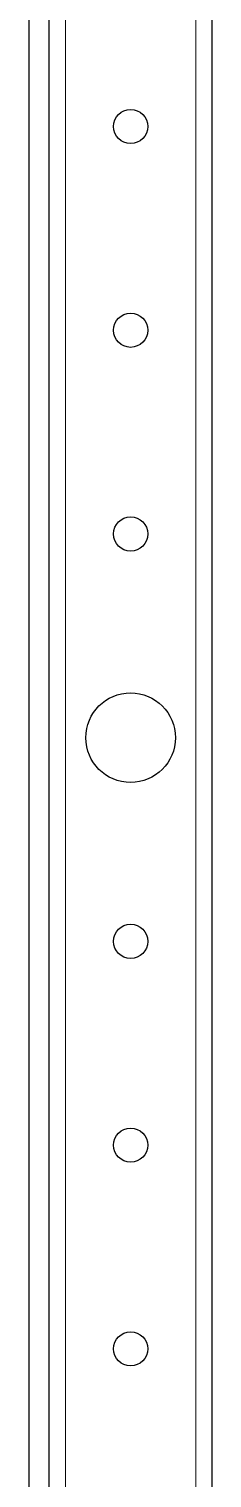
# Model space of a CAD drawing. Header units: millimetres. Extents: x -197 to 1349, y -1456 to 1043.
# Drawn here: x 867.5 to 890, y -1094.3 to -916.5 of the extents above; entities that cross this region are included whole.
import ezdxf

# ---------------------------------------------------------------- set-up
doc = ezdxf.new("R2010")
doc.units = ezdxf.units.MM

msp = doc.modelspace()

# ---------------------------------------------------------------- linework, layer by layer
at = {"color": 7, "linetype": 'Continuous', "lineweight": 25}
for p, q in [((867.49, 841.03), (867.49, -1247.97)), ((869.99, -1220.97), (869.99, 814.03)), ((889.99, -1220.97), (889.99, 814.03))]:
    msp.add_line(p, q, dxfattribs=at)
at = {"color": 8, "linetype": 'Continuous', "lineweight": 18}
for p, q in [((871.99, -1220.97), (871.99, 814.03)), ((887.99, -1220.97), (887.99, 814.03))]:
    msp.add_line(p, q, dxfattribs=at)
at = {"color": 7, "linetype": 'Continuous', "lineweight": 25}
for centre, radius in [((879.99, -928.47), 2.1), ((879.99, -953.47), 2.1), ((879.99, -978.47), 2.1), ((879.99, -1003.47), 5.5), ((879.99, -1028.47), 2.1), ((879.99, -1053.47), 2.1), ((879.99, -1078.47), 2.1)]:
    msp.add_circle(centre, radius, dxfattribs=at)

doc.saveas('drawing.dxf')
